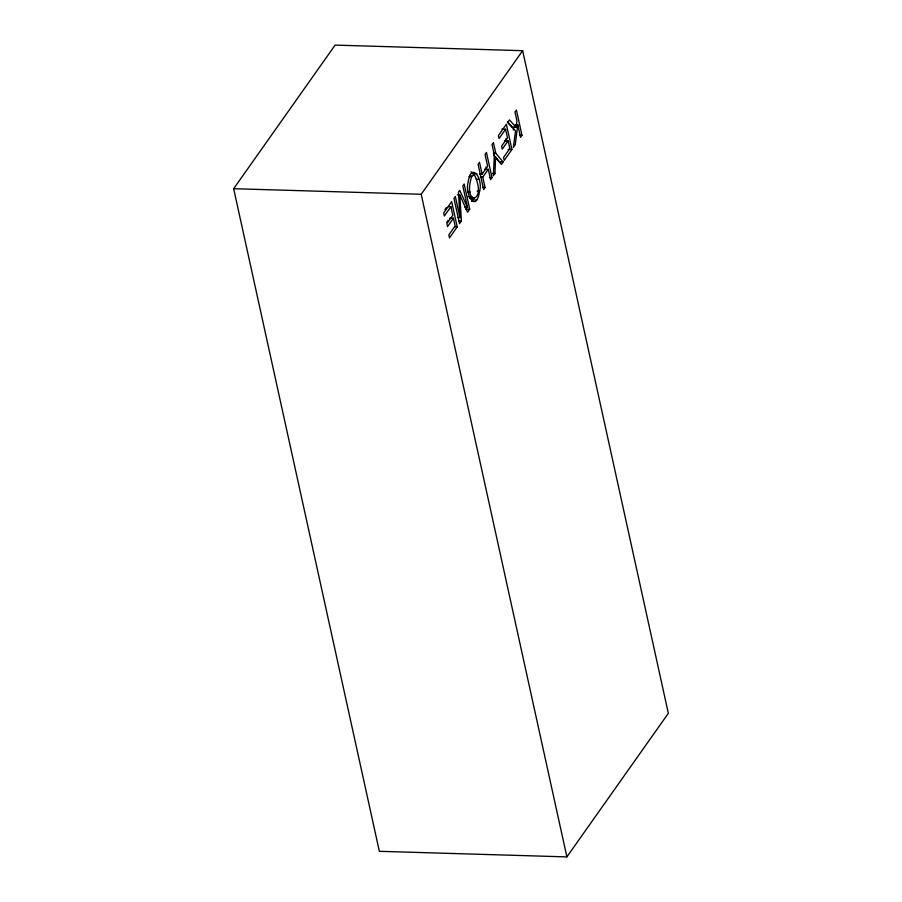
<?xml version="1.0" encoding="UTF-8"?>
<svg xmlns="http://www.w3.org/2000/svg" width="902" height="902" viewBox="0 0 902 902"><rect width="100%" height="100%" fill="white"/><g stroke="black" fill="none" stroke-linecap="round" stroke-linejoin="round"><path stroke-width="1.35" d="M494.961 173.5L495.581 157.049L501.388 164.401L503.102 161.965L495.796 153.25L493.439 142.561L492.03 144.568L494.375 155.257L493.315 175.822L494.961 173.5L492.458 173.421M479.593 191.168C483.359 178.991 471.07 160.669 468.059 182.542C464.778 193.716 475.997 214.157 479.593 191.168L477.09 191.089M513.362 130.001L513.7 127.329M517.793 124.769L515.245 144.794L513.328 147.5L515.561 130.937L507.578 122.548L509.45 119.91L516.057 127.295L516.925 120.8L514.997 112.051L516.418 110.055L521.965 135.289L520.544 137.284L517.793 124.769L515.29 124.701M471.588 176.679C462.365 206.896 487.396 203.029 474.768 175.597L473.155 175.304L471.588 176.679L469.085 176.6M471.464 201.394L473.911 198.124M233.663 188.698L335.116 45.1L522.653 50.692L668.337 713.302L566.884 856.9L379.347 851.308L233.663 188.698L421.2 194.28L522.653 50.692M444.968 209.659L446.422 207.595M448.407 206.603L450.91 206.682L444.348 215.961L443.694 212.985L451.665 201.698L457.213 226.932L449.489 237.857L448.835 234.881L455.138 225.951L453.447 218.228L449.692 218.115M501.862 129.133L505.616 129.245L499.054 138.525L498.4 135.548L506.372 124.262L511.919 149.495L504.195 160.421L503.541 157.444L509.855 148.514L508.153 140.791L504.398 140.678M446.738 222.298L448.215 220.201M479.605 174.131L482.108 174.199L487.655 166.351L485.039 154.456L486.46 152.449L492.007 177.683L490.587 179.678L488.309 169.328L484.566 169.215M453.447 218.228L447.539 226.582L446.885 223.628L452.793 215.262L450.91 206.682M508.153 140.791L502.245 149.146L501.591 146.192L507.499 137.826L505.616 129.245M482.108 174.199L479.492 162.315L478.083 164.311L483.63 189.544L485.039 187.537L482.762 177.175L488.309 169.328M457.303 194.877L459.794 194.945L461.418 220.967L459.524 223.662L453.977 198.429L455.33 196.501L459.975 217.619L457.472 217.54M465.026 207.336L467.529 207.415L462.805 185.936L464.169 184.008L469.716 209.23L467.586 212.241L459.794 194.945M471.239 198.068L469.559 198.226M516.057 127.295L512.302 127.193L507.352 121.646M519.462 135.21L521.965 135.289M508.176 149.382L511.919 149.495M493.293 153.182L495.796 153.25M503.102 161.965L499.358 161.853L493.665 155.076M471.036 171.808L473.11 173.782L476.865 173.883M480.259 177.108L482.762 177.175M489.504 177.604L492.007 177.683M476.357 179.25L478.861 179.318M482.536 187.469L485.039 187.537M467.664 191.946L470.167 192.025M468.048 196.659L471.791 196.76M470.111 198.395L473.866 198.508M472.941 199.838L476.684 199.951M469.716 209.23L465.962 209.117L465.376 206.468M458.915 220.889L461.418 220.967M454.709 226.853L457.213 226.932M470.213 175.18L471.024 175.495M473.11 173.782L473.697 174.932M467.529 207.415L459.716 190.311L458.442 192.115L459.975 217.619M505.83 138.761L506.417 141.411M485.919 166.949L486.505 169.599M421.2 194.28L566.884 856.9"/></g></svg>
